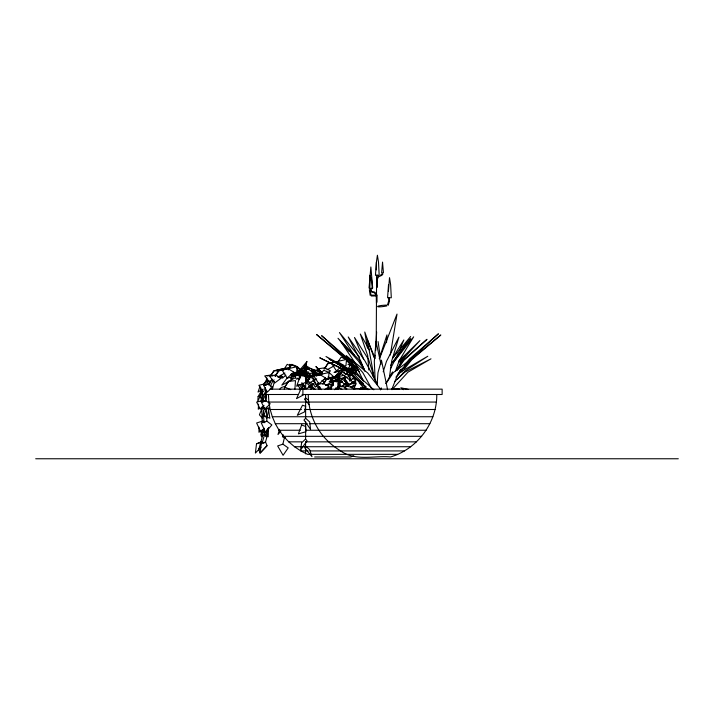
<?xml version="1.0" encoding="UTF-8"?>
<svg xmlns="http://www.w3.org/2000/svg" width="714" height="714" viewBox="0 0 714 714"><rect width="100%" height="100%" fill="white"/><g stroke="black" fill="none" stroke-linecap="round" stroke-linejoin="round"><path stroke-width="1.07" d="M258.968 427.133L258.959 432.309L261.163 430.096M305.512 453.854L305.583 442.046M305.601 439.039L301.638 442.796L300.532 450.159L307.02 440.841L305.601 439.039L305.646 431.845M377.938 275.336L376.608 275.22L376.216 345.281M376.305 269.883L376.394 262.261L377.403 255.237L378.509 262.261L379.179 275.327L375.457 275.327L376.394 262.261M388.434 291.223L389.514 277.666L390.629 284.69L391.299 297.765L387.568 297.765L388.514 284.69M268.473 427.891L268.223 436.789L262.047 434.639L264.269 429.426M375.725 350.413L375.939 346.067M376.099 342.809L376.635 331.948M258.548 404.151L258.272 409.229L259.914 407.864M386.515 342.711L386.952 334.946L379.259 358.749M308.261 394.503C308.314 409.657 313.741 424.651 323.397 436.325C328.324 442.082 334.143 447.009 340.64 450.918C355.313 461.422 373.94 455.443 390.576 456.969C417.44 449.07 437.093 422.509 436.781 394.503M377.135 384.685L377.947 372.762L381.446 360.177L387.595 389.701M294.891 389.192L295.498 380.633L288.563 381.392L284.725 387.113L290.732 389.639M369.04 288.054L370.861 266.974L372.69 288.054M295.605 377.563L290.794 380.285L296.712 372.949L297.292 366.639L291.856 364.354L288.286 369.941M328.065 378.715L328.253 376.626L330.528 378.715M346.433 360.472L345.96 365.693L340.765 366.469M344.567 381.33L345.041 376.108M289.598 366.389L289.795 364.336L296.149 366.612M374.859 357.33L375.136 355.144M347.691 371.619L347.941 369.62L352.787 367.157M369.361 289.723L370.2 295.409M370.155 290L370.896 294.891M389.335 377.956L391.763 360.713L398.93 337.142L386.479 361.364L383.204 371.78M266.483 394.967L265.483 401.589L259.441 396.618L262.449 391.656M354.367 389.184L355.733 380.642M337.294 389.451L339.846 373.654L342.782 370.352M265.822 382.945L266.75 377.929M390.326 355.019L397.011 314.08L379.527 358.544M312.402 376.117L313.125 372.949M282.878 444.153L288.206 447.91L283.083 455.282L277.648 445.955L282.878 444.153L284.591 436.959M263.627 428.882L261.538 436.789L260.806 434.639L262.618 429.426L262.859 434.764L258.923 448.972M274.399 381.66L272.391 389.148L270.579 388.095M258.584 448.954L260.074 453.095L267.125 445.723L265.528 441.966L267.527 434.764L267.286 429.426L268.553 427.891L266.206 436.789L265.474 434.639L267.286 429.426M256.728 443.769L262.413 441.966L264.528 434.772L264.269 429.292M279.531 429.319L278.005 434.496L280.816 431.22M284.261 389.139L285.154 386.345L281.245 387.506L279.817 389.192M260.021 386.292L258.031 392.066L262.743 389.228M395.529 370.932L399.26 360.525L413.665 336.829L394.333 361.23L390.299 369.067M283.199 434.737L282.405 436.825L285.484 437.628M391.736 389.567L398.466 372.753L410.443 359.785L393.316 372.61L386.14 383.338M372.449 375.992L373.699 372.913M330.832 389.103L334.018 381.33L338.481 382.079L338.534 387.8L334.58 389.674M395.485 359.829L398.412 352.868M399.251 350.877L403.847 339.935L392.807 357.616M380.437 389.906L381.294 387.872M390.781 365.523L391.638 363.488L410.809 338.793L392.905 362.382M387.595 304.726L388.702 300.88L388.791 297.559M396.85 370.664L401.536 360.713L419.894 340.605L398.573 361.382M388.211 305.306L389.514 300.96L389.371 297.533M350.235 365.015L346.683 372.431L347.165 373.663M266.126 385.265L268.464 380.401M270.32 386.229L273.132 380.401M303.495 389.166L304.896 386.247M344.808 388.13L347.611 382.302M351.618 387.952L352.546 386.006M353.484 384.061L354.421 382.124M377.974 276.389L376.599 279.236L376.599 287.331L377.287 287.331L377.287 279.352L378.411 276.845L381.803 275.363L382.882 274.078M306.065 375.448L306.895 373.797M350.11 370.512L350.949 368.835L352.671 367.692M270.874 376.323L273.623 370.869L279.433 369.611M275.533 376.323L278.29 370.869L284.101 369.611M307.761 381.258L310.054 376.715M324.772 369.111L327.521 363.658L333.34 362.4M323.835 383.837L326.137 379.304L331.948 378.045M385.935 383.409L392.53 371.914M263.984 384.926L267.5 379.205L263.52 384.159L258.887 385.319L262.752 392.066L264.189 390.603M268.642 384.926L272.168 379.205L268.187 384.159L263.555 385.319L267.42 392.066L272.427 386.952L268.187 384.159M299.282 389.862L300.291 388.229M301.415 389.139L303.932 385.051L300.54 389.273M319.39 375.269L321.407 371.994L318.694 375.368M319.006 389.273L320.015 387.64L318.658 389.326M343.122 386.827L346.647 381.106M351.948 383.373L352.957 381.74M348.03 376.787L353.225 368.415M283.619 369.941L287.198 364.354L290.812 365.871M318.792 375.243L319.979 373.377M320.648 374.859L323.629 370.2L329.056 372.485L334.357 377.358M337.517 362.73L341.096 357.143L345.621 359.044M336.722 377.438L337.918 375.573M397.537 369.682L403.633 360.632L426.99 339.311L403.535 359.927L397.287 368.897M284.591 387.166L288.875 380.946M290.705 378.277L294.382 372.949M342.898 370.423L339.195 375.787L334.206 377.483L343.193 367.237L343.523 369.522M393.048 361.748L410.621 336.508L392.664 358.151M399.902 362.426L401.795 359.794M302.29 369.102L306.279 363.738L306.993 361.445L298.407 371.691L300.014 370.843M351.27 363.328L352.457 361.811M346.674 374.314L350.949 368.835L354.34 370.486M398.135 375.127L406.828 364.006M408.167 362.301L410.166 359.731L438.423 333.795L409.595 358.883L404.642 364.899M389.514 297.765L388.702 297.676M270.088 382.945L264.742 375.921L270.856 375.037L274.283 370.78L290.589 367.094M275.515 375.037L281.245 378.108L274.747 382.945L269.41 375.921L275.515 375.037L278.951 370.78L297.292 366.639L301.076 370.12M305.717 381.481L307.074 379.794L309.224 379.312M306.645 381.678L310.715 376.626M324.12 368.62L328.181 363.569L345.442 359.669M322.728 384.266L326.798 379.205L332.188 377.983M341.899 387.006L344.612 383.632M350.744 384.302L352.1 382.615M401.696 372.19L403.062 370.504M404.427 368.808L411.933 359.517L440.824 334.991L410.131 360.347L395.922 377.188M399.688 370.905L401.098 369.192M382.186 273.819L380.473 275.22M264.403 428.213L260.913 432.3L256.629 422.991L262.243 421.189L263.894 422.438M305.628 418.261L303.994 420.064L310.545 429.382L309.724 422.028L305.628 418.261L305.61 394.851M392.004 389.674L407.917 372.199L430.988 358.821L404.784 372.146L394.449 381.803M266.929 445.723L260.074 453.095L261.19 443.76L265.528 441.966M264.046 405.311L260.36 409.22L256.638 402.116L261.324 400.831L263.002 402M397.198 379.411L405.32 370.807L427.775 356.259L403.472 370.316M261.038 447.196L255.371 453.087L256.522 443.76L260.869 441.966L261.663 443.84M318.801 382.659L316.65 384.855L313.892 380.035M399.465 360.677L404.945 355.402M285.841 375.136L282.539 378.117L280.798 375.394M316.971 385.649L315.329 387.14L313 383.516M319.818 386.613L318.167 388.104L312.937 379.955M323.121 383.632L324.772 382.142L321.925 380.419M338.356 383.561L341.649 380.58M313.999 372.253L318.346 368.781L321.425 372.699M327.378 389.496L328.976 388.237L330.769 389.38M354.055 377.822L349.699 381.214L350.244 375.261L352.18 374.27M306.19 378.411L307.832 377.153M312.777 373.386L315.74 370.869L312.607 373.163M280.058 378.375L282.708 376.376M272.525 381.133L274.149 379.919M328.047 372.708L330.484 370.896L324.754 367.826L318.649 368.71L322.648 373.975M310.59 389.308L312.214 388.095L308.394 386.051M325.031 389.558L329.092 386.533L323.362 383.472L317.257 384.355L321.264 389.621M308.546 387.47L310.063 386.354M376.662 295.917L371.28 295.998M307.939 380.285L309.626 379.063M344.889 375.805L345.344 377.893L341.167 379.625M278.79 377.563L281.664 375.93M298.497 375.939L301.388 374.306M274.881 376.055L276.684 375.064M277.755 377.054L284.94 373.074M326.985 369.843L334.179 365.863M309.519 382.9L316.704 378.92M308.716 387.042L314.106 384.052M325.593 385.48L331.885 381.999M303.78 394.681L296.506 398.653L301.058 388.728L305.601 388.728L306.279 363.738L306.476 372.101L291.044 376.26L303.673 372.601M267.723 381.972L269.624 381.008M354.126 373.288L356.063 372.297M353.582 389.38L355.572 388.505L363.248 388.63M361.061 388.648L364.078 387.497M353.778 455.844L350.735 456.969L314.624 456.969M301.076 373.841L298.131 374.93L295.257 372.289M261.922 421.912L263.877 421.189L264.849 422.688M338.918 379.063L330.368 382.052L339.007 380.107M266.911 421.189L261.297 422.991L265.572 432.3L271.856 424.937L266.911 421.189L266.268 407.114M337.303 379.741L332.233 381.356L339.623 379.42M341.292 370.147L334.045 372.422L341.417 370.486M300.603 377.867L296.372 379.17L294.864 375.841L301.71 375.002L304.842 375.93M305.262 377.867L310.554 376.242L306.377 375.002L299.532 375.841L300.282 377.51M352.386 371.307L354.501 370.655M338.088 383.391L342.318 382.088L338.141 380.848L331.296 381.687L332.795 385.016M331.269 387.541L329.154 388.193L327.646 384.864L333.518 384.141M338.347 387.211L341.515 386.229L338.382 385.301M349.931 387.274L355.224 385.649M260.78 401.482L262.895 400.84M265.983 400.831L261.306 402.116L265.019 409.22L270.178 403.749L265.983 400.831L265.385 387.64M302.763 370.727L309.055 369.067M343.523 369.941L346.683 369.111M341.738 378.866L346.763 377.206L341.354 378.447M306.288 376.84L316.721 374.19L313.99 372.958L308.921 373.565M311.286 375.787L314.222 375.055L311.277 370.575M338.034 387.211L342.666 386.06L346.915 388.853M355.01 385.435L353.162 385.899L354.813 388.782M343.363 369.495L348.682 368.263M311.795 376.376L329.056 372.485L328.485 378.75L323.299 379.527M353.43 372.672L355.59 372.19M336.508 377.01L344.059 375.305M312.089 375.528L318.149 374.181L319.64 372.958L314.794 373.654M311.991 376.296L315.865 375.457M306.413 379.893L309.314 379.268M353.742 372.556L355.679 372.137M264.296 408.997L268.312 408.131L269.856 418.243L262.484 415.2M276.666 370.771L279.915 370.075M302.745 375.609L305.806 374.966L307.707 375.323M283.458 368.71L277.309 369.968L278.469 371.78M331.867 377.974L329.814 378.393L333.304 383.829M282.244 369.54L284.324 369.111M275.684 370.869L279.986 370.022M290.803 374.252L297.827 373.056M339.864 378.732L345.344 377.893M267.116 375.93L270.07 375.484M291.526 373.681L296.721 372.904M340.417 381.954L342.488 381.642M346.95 377.376L343.889 377.822L349.235 384.837L355.724 380.009L351.913 377.965M298.55 384.801L303.637 384.061M303.432 385.471L300.371 385.908L302.379 388.541M297.756 371.209L299.907 370.932M348.762 368.629L352.68 368.147M333.429 385.471L330.493 385.828L331.617 388.327M356.313 384.052L354.224 383.427L347.37 384.266L348.503 386.765M360.115 389.469L362.266 389.362M376.662 295.337L376.323 296.042M371.485 295.177L376.51 295.23M391.879 389.059L399.465 388.88M376.465 303.236L376.296 295.31L374.35 292.74L370.762 291.74L370.602 289.839M386.64 305.101C374.091 305.53 375.037 308.269 386.818 305.931M263.859 389.148L265.438 389.148M269.785 389.148L302.076 389.148M263.064 394.503L298.336 394.503M302.076 394.503L442.136 394.503L442.136 389.148L302.906 389.148L302.906 394.503M268.419 394.503L268.857 402.053L307.368 402.053M308.698 402.053L436.343 402.053M268.857 402.053L270.169 409.497L301.424 409.497M304.655 409.497L435.031 409.497M270.169 409.497L272.329 416.744L432.88 416.744M272.329 416.744L275.309 423.697L307.19 423.697M309.314 423.697L429.899 423.697M275.309 423.697L279.067 430.247L300.326 430.247M305.878 430.247L426.133 430.247M279.067 430.247L283.565 436.325L421.635 436.325M283.565 436.325L288.733 441.85L301.603 441.85M305.654 441.85L416.467 441.85M288.733 441.85L294.507 446.732L410.693 446.732M294.507 446.732L300.799 450.918L308.109 450.918M310.144 450.918L404.401 450.918M310.072 454.345L307.538 454.345L300.799 450.918M310.911 454.345L397.662 454.345M35.7 458.763L678.3 458.763M349.922 373.163L352.064 373.44M340.408 377.902L333.599 376.662L330.546 377.501L340.06 380.473M297.167 370.816L299.112 371.173M308.162 368.254L306.377 367.924L309.653 369.165M408.363 389.425L400.84 387.791L403.517 389.683M369.058 389.425L360.463 387.559L363.14 389.451M335.482 388.023L337.624 388.487M345.299 373.922L350.904 375.377M311.688 369.656L321.844 372.074L310.831 368.754M301.977 371.039L303.986 371.53M348.646 374.957L350.681 375.484M345.487 374.02L347.593 374.645M348.021 364.435L351.19 365.434M353.305 366.095L355.42 366.755M351.913 381.731L356.143 383.061M307.234 374.297L298.782 371.646L301.835 370.816L308.644 372.056L309.349 374.957M338.204 384.284L340.319 384.944L339.605 382.044M296.23 372.315L304.691 374.957L304.218 373.02M305.833 377.295L309.93 378.777M309.287 387.122L315.213 389.416M307.359 367.648L304.619 366.505L306.279 372.663M314.597 371.78L320.211 374.734M302.477 373.752L305.244 375.234M307.288 380.883L313.009 383.953L306.52 388.791L301.843 382.65M270.856 375.037L272.766 376.064M341.854 389.362L337.686 387.033L336.705 388.184L338.347 389.407M353.725 388.675L349.476 385.881L344.844 387.033L345.951 388.96M263.52 384.159L265.215 385.283M312.5 373.047L316.739 376.189M308.546 400.251L305.61 397.912L304.467 399.188L309.287 404.722M371.155 288.117L371.45 288.661L370.861 288.295M262.413 441.966L263.912 443.224M354.555 362.587L346.263 355.554L358.571 370.7M366.264 386.961L348.013 371.432L319.747 357.794L347.807 371.94L368.031 389.71M296.953 367.308L300.175 370.093M304.191 373.574L305.806 374.966M373.85 389.808L354.546 372.574L329.154 359.026L351.832 372.092L363.435 383.614M347.763 359.713L321.621 335.678L349.664 360.07L359.383 371.923M348.039 360.82L350.306 362.908M352.707 382.035L354.224 383.427M335.866 378.75L338.141 380.848M304.102 372.904L306.377 375.002M300.201 373.609L301.71 375.002M356.348 374.671L352.35 370.789L326.003 356.527L349.28 371.262L356.304 379.402M313.642 372.583L316.472 375.618M293.418 373.047L295.676 375.493M297.925 377.947L299.434 379.58M359.115 382.659L364.729 389.166M349.146 351.449L338.008 338.284L359.16 359.918L364.399 369.45M356.518 370.834L347.236 359.856L316.534 334.491L345.915 359.454L362.721 380.107M359.588 357.205L339.436 332.546L354.456 355.626M380.66 389.353L367.683 372.967L351.716 359.901L362.774 372.574L371.539 388.461M351.297 363.979L356.723 371.012M354.037 382.026L355.376 383.784M297.533 384.944L300.871 389.335M320.809 373.342L315.891 366.505L318.346 368.781L319.961 373.993M364.497 370.361L358.428 361.088L340.355 340.997L354.09 361.382L363.48 381.169M369.629 350.324L360.32 334.036L367.728 355.733L368.826 369.995M377.438 384.061L364.827 360.695L348.218 336.937L360.82 361.159L364.818 371.244M296.533 367.514L298.443 371.985M363.613 359.169L354.51 337.499L368.585 359.499L373.172 374.002M375.136 358.535L367.174 339.346L374.306 378.572M374.082 357.66L364.765 332.019L367.505 348.298M380.981 364.327L375.983 341.479L374.314 361.677L375.252 381.651M319.122 387.05L319.64 389.192M343.746 370.575L344.434 373.708M378.063 341.569L380.276 356.536M262.359 389.835L262.948 401.893M263.154 406.275L263.261 408.47M263.368 410.657L263.948 422.715M260.726 387.64L261.324 400.831M261.61 407.114L262.243 421.189M305.628 421.349L305.637 430.774M376.992 302.209L376.992 295.078L374.77 292.133L371.298 291.339L371.298 289.848M370.2 279.924L369.736 288.688L372.253 288.688L371.637 279.924L369.87 275.22L370.2 279.924M258.102 396.609L257.754 401.58L262.127 391.656L260.905 391.647L258.102 396.609M262.77 396.609L262.413 401.58L266.786 391.656L265.563 391.647L262.77 396.609M382.534 262.243L381.624 272.793L383.445 272.793L382.534 262.243M291.437 377.215L291.044 380.285L281.825 385.132L287.028 378.108L291.437 377.215M305.654 381.24L305.503 382.392L314.669 389.148L310.313 384.043L305.654 381.24M305.619 406.293L304.548 411.889L297.292 415.316L302.522 405.204L305.619 406.293M264.323 408.131L262.324 418.243L259.396 414.807L261.699 409.211L264.323 408.131M268.982 408.131L266.982 418.243L264.055 414.807L266.367 409.211L268.982 408.131M300.442 375.537L296.649 386.22L306.493 382.008L305.744 376.287L300.442 375.537M301.629 424.964L298.407 433.862L306.029 431.711L305.637 426.499L301.629 424.964M306.083 365.8L305.556 367.058L316.811 375.216L311.973 369.254L306.083 365.8M305.556 446.054L304.753 447.883L311.964 456.674L309.564 449.534L305.556 446.054M340.873 372.494L340.069 373.743L329.127 381.91L335.803 375.948L340.873 372.494M300.246 370.155L295.043 376.117L306.27 367.96L305.994 366.701L300.246 370.155M305.815 372.128L304.851 373.003L314.82 380.035L311.277 375.198L305.815 372.128M293.811 372.155L287.207 378.117L281.976 369.968L288.117 368.71L293.811 372.155M325.575 378.001L318.971 383.962L313.741 375.814L319.881 374.555L325.575 378.001M343.041 364.943L336.437 370.905L331.207 362.757L337.356 361.498L343.041 364.943M341.685 371.592L340.087 372.842L351.252 380.999L348.066 375.037L341.685 371.592M339.159 377.911L337.178 378.795L347.2 385.819L345.157 380.99L339.159 377.911"/></g></svg>
